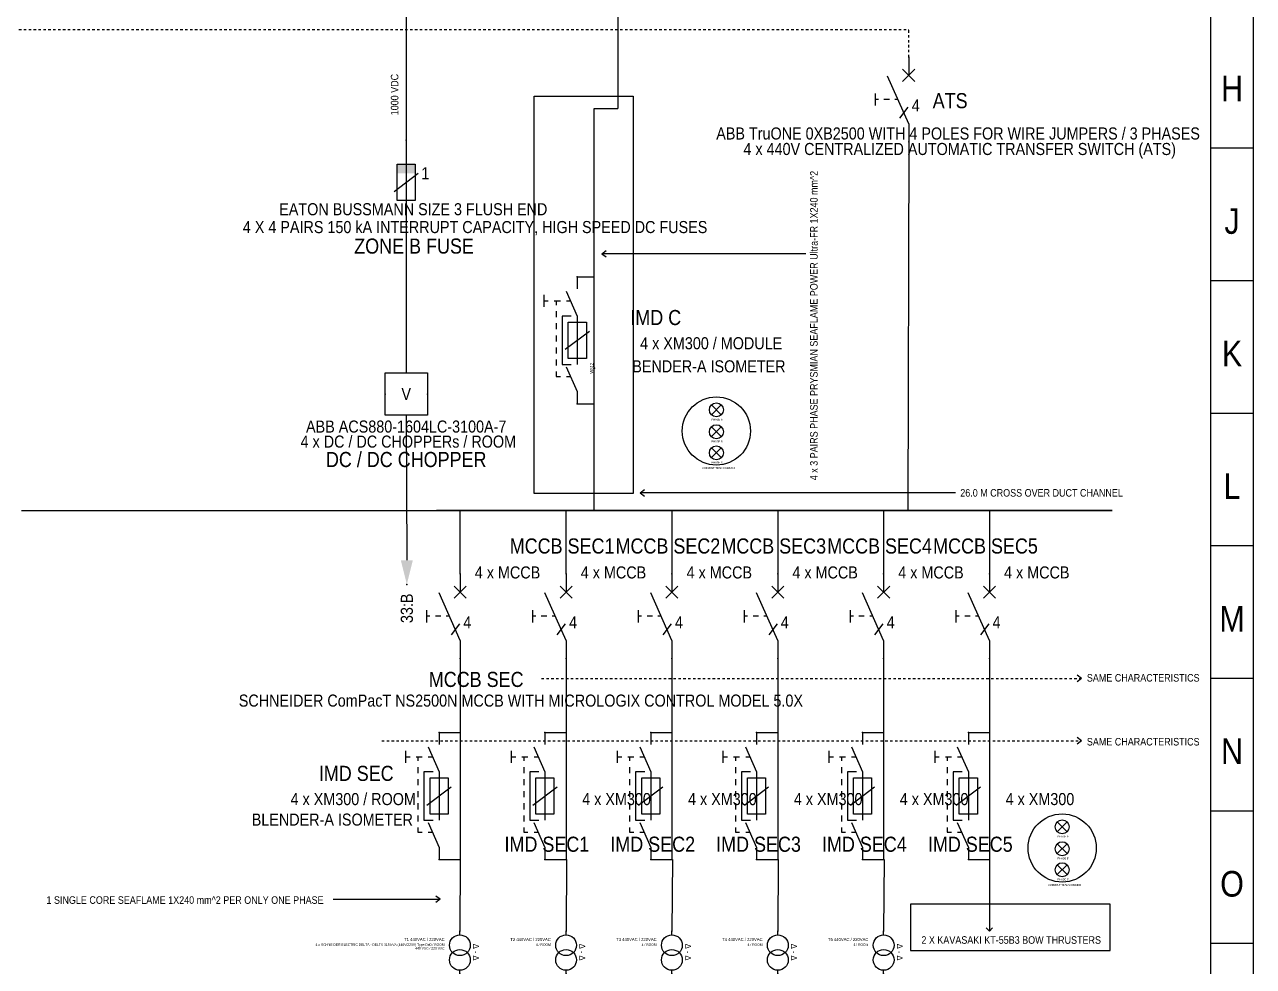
# Model space of a CAD drawing. Header units: millimetres. Extents: x -283 to 2642, y -168 to 1897.
# Drawn here: x 1637 to 2642, y 286 to 1057 of the extents above; entities that cross this region are included whole.
import ezdxf
from ezdxf.enums import TextEntityAlignment as Align

# ---------------------------------------------------------------- set-up
doc = ezdxf.new("R2010")
doc.units = ezdxf.units.MM
doc.linetypes.add('DASHED', pattern=[4, 2, -2])
doc.layers.add('SLEHTI1', color=7, linetype='Continuous')
doc.styles.add('ELECTRICAL_GENERAL', font='arial.ttf', dxfattribs={"width": 0.85})
doc.styles.add('ELECTRICAL_ID', font='arial.ttf', dxfattribs={"width": 0.85})
doc.styles.add('ELECTRICAL_INTDEF1', font='segoesc.ttf', dxfattribs={"width": 0.85})
doc.styles.add('ELECTRICAL_LABEL', font='arial.ttf', dxfattribs={"width": 0.85})
doc.styles.add('ELECTRICAL_PROMPT', font='arial.ttf', dxfattribs={"width": 0.85})

# ---------------------------------------------------------------- blocks, each defined once
blk = doc.blocks.new('SPOH3V')
at = {"color": 2, "linetype": 'Continuous', "lineweight": -3}
blk.add_line((418, 2), (418, 297), dxfattribs=at)
at = {"color": 1, "linetype": 'Continuous', "lineweight": -3}
blk.add_line((413, 292), (413, 23), dxfattribs=at)
at = {"color": 7, "linetype": 'Continuous', "lineweight": -3}
for p, q in [((418, 162.5), (413, 162.5)), ((418, 147), (413, 147)), ((418, 131.5), (413, 131.5)), ((418, 116), (413, 116)), ((418, 100.5), (413, 100.5)), ((418, 85), (413, 85)), ((418, 69.5), (413, 69.5))]:
    blk.add_line(p, q, dxfattribs=at)
at = {"color": 7, "lineweight": -3, "style": 'ELECTRICAL_PROMPT', "width": 0.85}
for s, p in [('H', (415.5, 168)), ('J', (415.5, 152.5)), ('K', (415.5, 137)), ('L', (415.5, 121.5)), ('M', (415.5, 106)), ('N', (415.5, 90.5)), ('O', (415.5, 75))]:
    blk.add_text(s, height=3, dxfattribs=at).set_placement(p, align=Align.CENTER)
at = {"color": 11, "lineweight": -3, "style": 'ELECTRICAL_LABEL', "width": 0.85, "flags": 8}
blk.add_attdef('E_DRW_PRINTDATE', text='', height=1.5, rotation=90, dxfattribs=at).set_placement((1.6, 296.5), align=Align.RIGHT)
at = {"color": 7, "lineweight": -3, "style": 'ELECTRICAL_LABEL', "width": 0.85, "flags": 8}
for tag, p in [('E_DRW_REVD', (7, 247)), ('E_DRW_REVE', (14, 247)), ('E_DRW_REVF', (21, 247)), ('E_DRW_REVA', (7, 30)), ('E_DRW_REVB', (14, 30)), ('E_DRW_REVC', (21, 30))]:
    blk.add_attdef(tag, p, '', height=2, rotation=90, dxfattribs=at)
at = {"color": 11, "lineweight": -3, "style": 'ELECTRICAL_LABEL', "width": 0.85, "flags": 8}
blk.add_attdef('E_DRW_FILENAME', (1.6, 2.5), '', height=1.5, rotation=90, dxfattribs=at)
at = {"color": 7, "lineweight": -3, "width": 0.85}
for tag, p, style, flags in [('E_DRW_PLANNER', (295.54, 17), 'ELECTRICAL_LABEL', 8), ('E_DRW_DATE', (305, 17), 'ELECTRICAL_LABEL', 8), ('E_DRW_DRAWER', (295.54, 10), 'ELECTRICAL_LABEL', 8), ('E_DRW_SHEETS', (331, 10), 'ELECTRICAL_LABEL', 8), ('E_DRW_CHECKER', (295.54, 3), 'ELECTRICAL_LABEL', 8), ('$SCVIRTATIE$', (0, 0), 'ELECTRICAL_GENERAL', 9)]:
    blk.add_attdef(tag, p, '', height=2, dxfattribs=dict(at, style=style, flags=flags))
at = {"color": 1, "lineweight": -3, "style": 'ELECTRICAL_LABEL', "width": 0.85, "flags": 8}
for tag, p, height in [('E_DRW_OBJECTID', (323, 17), 2.5), ('E_DRW_ELPOSID', (356, 17), 2.5), ('E_DRW_JOBNUMBER', (388, 17), 2.5), ('E_DRW_NAME1', (206.5, 15), 3.5), ('E_DRW_NAME2', (206.5, 10), 3.5), ('E_DRW_NUMBER', (359, 5), 5), ('E_DRW_NAME3', (206.5, 5), 3.5)]:
    blk.add_attdef(tag, p, '', height=height, dxfattribs=at)
at = {"color": 7, "lineweight": -3, "style": 'ELECTRICAL_LABEL', "width": 0.85, "flags": 8}
blk.add_attdef('E_DRW_SHEET', text='', height=2, dxfattribs=at).set_placement((327, 10), align=Align.RIGHT)
at = {"color": 1, "lineweight": -3, "style": 'ELECTRICAL_LABEL', "width": 0.85, "flags": 8}
blk.add_attdef('E_DRW_GROUP', text='', height=5, dxfattribs=at).set_placement((354, 5), align=Align.RIGHT)
blk = doc.blocks.new('SVAIHT1A')
at = {"color": 1, "linetype": 'Continuous', "lineweight": -3}
blk.add_point((0, 0), dxfattribs=at)
at = {"color": 1, "lineweight": -3}
blk.add_solid([(0, 0), (0.99, 4), (-0.99, 4)], dxfattribs=at)
at = {"color": 7, "lineweight": -3, "style": 'ELECTRICAL_GENERAL', "width": 0.85, "flags": 8}
blk.add_attdef('E_SYMBTXT1', text='', height=2, rotation=90, dxfattribs=at).set_placement((2, 0), align=Align.TOP_LEFT)
at = {"color": 1, "lineweight": -3, "style": 'ELECTRICAL_INTDEF1', "flags": 8}
blk.add_attdef('E_DELETED', (0, 0), '', height=2.5, dxfattribs=at)
at = {"color": 7, "lineweight": -3, "style": 'ELECTRICAL_GENERAL', "width": 0.85, "flags": 1}
blk.add_attdef('E_THISREF', text='', height=1.5, dxfattribs=at).set_placement((0, -1.5), align=Align.CENTER)
at = {"color": 7, "lineweight": -3, "style": 'ELECTRICAL_GENERAL', "width": 0.85}
blk.add_attdef('E_CONNREF', text='', height=2, rotation=90, dxfattribs=at).set_placement((0, -1.5), align=Align.MIDDLE_RIGHT)
blk = doc.blocks.new('IECSLD_0102')
at = {"color": 0, "linetype": 'Continuous', "lineweight": -3}
for p, q in [((0, -3), (0, 0)), ((0, -35), (0, -32))]:
    blk.add_line(p, q, dxfattribs=at)
for centre in [(0, -11.5), (0, -23.5)]:
    blk.add_circle(centre, 8.5, dxfattribs=at)
for p in [(0, 0), (0, -35)]:
    blk.add_point(p, dxfattribs=at)
at = {"color": 7, "lineweight": -3, "width": 0.85, "flags": 8}
for tag, height, style, p in [('E_OBJECTID', 2.5, 'ELECTRICAL_ID', (-12.5, -1)), ('E_ELPOSID', 2.5, 'ELECTRICAL_ID', (-12.5, -4.5)), ('E_ELEC1', 2, 'ELECTRICAL_GENERAL', (-12.5, -12)), ('E_ELEC2', 2, 'ELECTRICAL_GENERAL', (-12.5, -15))]:
    blk.add_attdef(tag, text='', height=height, dxfattribs=dict(at, style=style)).set_placement(p, align=Align.RIGHT)
at = {"color": 7, "lineweight": -3, "style": 'ELECTRICAL_ID', "width": 0.85}
blk.add_attdef('E_ID', text='', height=2.5, dxfattribs=at).set_placement((-12.5, -8), align=Align.RIGHT)
blk = doc.blocks.new('KAAPELIN1')
at = {"color": 7, "linetype": 'ByBlock', "lineweight": -3}
blk.add_point((0, 0), dxfattribs=at)
at = {"color": 7, "lineweight": -3, "width": 0.85}
for tag, height, style, p in [('E_ID', 2.5, 'ELECTRICAL_ID', (0, 1)), ('E_TYPE', 2, 'ELECTRICAL_GENERAL', (0, -3))]:
    blk.add_attdef(tag, text='', height=height, dxfattribs=dict(at, style=style)).set_placement(p, align=Align.CENTER)
at = {"color": 7, "lineweight": -3, "style": 'ELECTRICAL_GENERAL', "width": 0.85}
for tag, flags, p in [('E_FROM_LOCATION', 1, (0, -6)), ('E_TO_LOCATION', 1, (0, -12)), ('E_FROM_ID', 1, (0, -9)), ('E_REMARKS', 1, (0, -21)), ('E_LENGTH', 1, (0, -18)), ('E_TO_ID', 1, (0, -15)), ('E_SUPPLIER', 9, (0, -30)), ('E_CLASS', 1, (0, -27)), ('E_ITEM', 1, (0, -24)), ('E_INSTALLER', 9, (0, -33)), ('E_VOLTAGE', 9, (0, -36))]:
    blk.add_attdef(tag, text='', height=2, dxfattribs=dict(at, flags=flags)).set_placement(p, align=Align.CENTER)
blk = doc.blocks.new('IECSLD_1111')
at = {"color": 0, "linetype": 'Continuous', "lineweight": -3}
blk.add_lwpolyline([(-3.5, 3.5), (3.5, 3.5), (3.5, -3.5), (-3.5, -3.5)], close=True, dxfattribs=at)
for p in [(0, 3.5), (-3.5, 0), (3.5, 0), (0, -3.5)]:
    blk.add_point(p, dxfattribs=at)
at = {"color": 7, "lineweight": -3, "style": 'ELECTRICAL_GENERAL', "width": 0.85}
blk.add_text('V', height=2, dxfattribs=at).set_placement((0, -1), align=Align.CENTER)
at = {"color": 7, "lineweight": -3, "width": 0.85, "flags": 8}
for tag, height, style, p in [('E_OBJECTID', 2.5, 'ELECTRICAL_ID', (0, 12.5)), ('E_ELPOSID', 2.5, 'ELECTRICAL_ID', (0, 9)), ('E_ELEC1', 2, 'ELECTRICAL_GENERAL', (0, -7.5)), ('E_ELEC2', 2, 'ELECTRICAL_GENERAL', (0, -10.5))]:
    blk.add_attdef(tag, text='', height=height, dxfattribs=dict(at, style=style)).set_placement(p, align=Align.CENTER)
at = {"color": 7, "lineweight": -3, "style": 'ELECTRICAL_ID', "width": 0.85}
blk.add_attdef('E_ID', text='', height=2.5, dxfattribs=at).set_placement((0, 5.5), align=Align.CENTER)
blk = doc.blocks.new('IECSLD_0201')
at = {"color": 0, "linetype": 'Continuous', "lineweight": -3}
for p, q in [((0, 0), (0, -14)), ((-1.5, -10), (-1.5, -4)), ((-1.5, -4), (1.5, -4)), ((1.5, -4), (1.5, -10)), ((1.5, -10), (-1.5, -10))]:
    blk.add_line(p, q, dxfattribs=at)
at = {"color": 7, "linetype": 'Continuous', "lineweight": -3}
blk.add_line((-2, -8.5), (2, -5.5), dxfattribs=at)
at = {"color": 0, "linetype": 'Continuous', "lineweight": -3}
for p in [(0, 0), (0, -14)]:
    blk.add_point(p, dxfattribs=at)
at = {"color": 0, "lineweight": -3}
blk.add_solid([(-1.5, -5.5), (1.5, -5.5), (-1.5, -4), (1.5, -4)], dxfattribs=at)
at = {"color": 7, "lineweight": -3, "width": 0.85}
for tag, height, style, flags, p in [('E_OBJECTID', 2.5, 'ELECTRICAL_ID', 8, (-4, -1)), ('E_ELPOSID', 2.5, 'ELECTRICAL_ID', 8, (-4, -4.5)), ('E_AA', 2, 'ELECTRICAL_GENERAL', 8, (-4, -12)), ('E_OVERCURRENTPROTECTIONTYPE', 2, 'ELECTRICAL_GENERAL', 9, (-4, -15)), ('E_OVERCURRENTPROTECTION', 2, 'ELECTRICAL_GENERAL', 9, (-4, -18)), ('E_FRAMESIZE', 2, 'ELECTRICAL_GENERAL', 9, (-4, -21)), ('E_ELEC1', 2, 'ELECTRICAL_GENERAL', 8, (-4, -24)), ('E_ELEC2', 2, 'ELECTRICAL_GENERAL', 8, (-4, -27))]:
    blk.add_attdef(tag, text='', height=height, dxfattribs=dict(at, style=style, flags=flags)).set_placement(p, align=Align.RIGHT)
at = {"color": 7, "lineweight": -3, "style": 'ELECTRICAL_GENERAL', "width": 0.85, "flags": 8}
blk.add_attdef('E_PHASE', (2, -1), '', height=1.5, dxfattribs=at)
at = {"color": 7, "lineweight": -3, "style": 'ELECTRICAL_ID', "width": 0.85, "flags": 9}
blk.add_attdef('E_GROUPNUMBER', text='', height=1.5, dxfattribs=at).set_placement((-2, -1), align=Align.TOP_RIGHT)
at = {"color": 7, "lineweight": -3, "style": 'ELECTRICAL_ID', "width": 0.85}
blk.add_attdef('E_ID', text='', height=2.5, dxfattribs=at).set_placement((-4, -8), align=Align.RIGHT)
at = {"color": 7, "lineweight": -3, "style": 'ELECTRICAL_GENERAL', "width": 0.85, "flags": 8}
blk.add_attdef('E_POLES', text='', height=2, dxfattribs=at).set_placement((2.5, -5.5), align=Align.MIDDLE_LEFT)
blk = doc.blocks.new('IECSLD_0402')
at = {"color": 0, "linetype": 'Continuous', "lineweight": -3}
for p, q in [((0, 0), (0, -3)), ((0, -11), (-3.5, -3.12)), ((-5.5, -8), (-5.5, -6)), ((0, -11), (0, -14))]:
    blk.add_line(p, q, dxfattribs=at)
at = {"color": 7, "linetype": 'Continuous', "lineweight": -3}
for p, q in [((-1, -4), (1, -2)), ((-1, -2), (1, -4)), ((-5, -7), (-5.5, -7)), ((-3.2, -7), (-4.1, -7)), ((-1.78, -7), (-2.3, -7)), ((-0.13, -8.25), (-1.5, -10.09))]:
    blk.add_line(p, q, dxfattribs=at)
at = {"color": 0, "linetype": 'Continuous', "lineweight": -3}
for p in [(0, 0), (0, -14)]:
    blk.add_point(p, dxfattribs=at)
at = {"color": 7, "lineweight": -3, "width": 0.85}
for tag, height, style, flags, p in [('E_OBJECTID', 2.5, 'ELECTRICAL_ID', 8, (-7.5, -1)), ('E_ELPOSID', 2.5, 'ELECTRICAL_ID', 8, (-7.5, -4.5)), ('E_AA', 2, 'ELECTRICAL_GENERAL', 8, (-7.5, -12)), ('E_OVERCURRENTPROTECTIONTYPE', 2, 'ELECTRICAL_GENERAL', 9, (-7.5, -15)), ('E_OVERCURRENTPROTECTION', 2, 'ELECTRICAL_GENERAL', 9, (-7.5, -18)), ('E_FRAMESIZE', 2, 'ELECTRICAL_GENERAL', 9, (-7.5, -21)), ('E_ELEC1', 2, 'ELECTRICAL_GENERAL', 8, (-7.5, -24)), ('E_ELEC2', 2, 'ELECTRICAL_GENERAL', 8, (-7.5, -27))]:
    blk.add_attdef(tag, text='', height=height, dxfattribs=dict(at, style=style, flags=flags)).set_placement(p, align=Align.RIGHT)
at = {"color": 7, "lineweight": -3, "style": 'ELECTRICAL_GENERAL', "width": 0.85, "flags": 8}
blk.add_attdef('E_PHASE', (2, -1), '', height=1.5, dxfattribs=at)
at = {"color": 7, "lineweight": -3, "style": 'ELECTRICAL_ID', "width": 0.85, "flags": 9}
blk.add_attdef('E_GROUPNUMBER', text='', height=1.5, dxfattribs=at).set_placement((-2, -1), align=Align.TOP_RIGHT)
at = {"color": 7, "lineweight": -3, "style": 'ELECTRICAL_ID', "width": 0.85}
blk.add_attdef('E_ID', text='', height=2.5, dxfattribs=at).set_placement((-7.5, -8), align=Align.RIGHT)
at = {"color": 7, "lineweight": -3, "style": 'ELECTRICAL_GENERAL', "width": 0.85, "flags": 8}
blk.add_attdef('E_POLES', text='', height=2, dxfattribs=at).set_placement((0.5, -8), align=Align.MIDDLE_LEFT)
blk = doc.blocks.new('IECSLD_0204')
at = {"color": 0, "linetype": 'Continuous', "lineweight": -3}
for p, q in [((0, 0), (0, -2)), ((-5.5, -5), (-5.5, -3)), ((-1.83, -2.39), (0, -6.5)), ((-1.5, -13.5), (-1.5, -7.5)), ((-1.5, -7.5), (1.5, -7.5)), ((0, -6.5), (0, -14.5)), ((1.5, -7.5), (1.5, -13.5)), ((1.5, -13.5), (-1.5, -13.5)), ((-1.83, -14.89), (0, -19)), ((0, -19), (0, -21))]:
    blk.add_line(p, q, dxfattribs=at)
at = {"color": 7, "linetype": 'Continuous', "lineweight": -3}
for p, q in [((-5.5, -4), (-4.8, -4)), ((-3.8, -4), (-2.8, -4)), ((-3.5, -4), (-3.5, -4.7)), ((-1.8, -4), (-1.11, -4)), ((-3.5, -5.7), (-3.5, -6.7)), ((-3.5, -7.7), (-3.5, -8.7)), ((-1, -6.5), (-2.5, -6.5)), ((-2.5, -6.5), (-2.5, -14.5)), ((-3.5, -9.7), (-3.5, -10.7)), ((-2, -12), (2, -9)), ((-3.5, -11.7), (-3.5, -12.7)), ((-3.5, -13.7), (-3.5, -14.7)), ((-3.5, -15.7), (-3.5, -16.5)), ((-2.5, -14.5), (-1, -14.5)), ((-3.5, -16.5), (-2.8, -16.5)), ((-1.8, -16.5), (-1.11, -16.5))]:
    blk.add_line(p, q, dxfattribs=at)
at = {"color": 0, "linetype": 'Continuous', "lineweight": -3}
for p in [(0, 0), (0, -21)]:
    blk.add_point(p, dxfattribs=at)
at = {"color": 7, "lineweight": -3, "width": 0.85}
for tag, height, style, flags, p in [('E_OBJECTID', 2.5, 'ELECTRICAL_ID', 8, (-7.5, -1)), ('E_ELPOSID', 2.5, 'ELECTRICAL_ID', 8, (-7.5, -4.5)), ('E_AA', 2, 'ELECTRICAL_GENERAL', 8, (-7.5, -12)), ('E_OVERCURRENTPROTECTIONTYPE', 2, 'ELECTRICAL_GENERAL', 9, (-7.5, -15)), ('E_OVERCURRENTPROTECTION', 2, 'ELECTRICAL_GENERAL', 9, (-7.5, -18)), ('E_FRAMESIZE', 2, 'ELECTRICAL_GENERAL', 9, (-7.5, -21)), ('E_ELEC1', 2, 'ELECTRICAL_GENERAL', 8, (-7.5, -24)), ('E_ELEC2', 2, 'ELECTRICAL_GENERAL', 8, (-7.5, -27))]:
    blk.add_attdef(tag, text='', height=height, dxfattribs=dict(at, style=style, flags=flags)).set_placement(p, align=Align.RIGHT)
at = {"color": 7, "lineweight": -3, "style": 'ELECTRICAL_GENERAL', "width": 0.85, "flags": 8}
blk.add_attdef('E_PHASE', (2, -1), '', height=1.5, dxfattribs=at)
at = {"color": 7, "lineweight": -3, "style": 'ELECTRICAL_ID', "width": 0.85, "flags": 9}
blk.add_attdef('E_GROUPNUMBER', text='', height=1.5, dxfattribs=at).set_placement((-2, -1), align=Align.TOP_RIGHT)
at = {"color": 7, "lineweight": -3, "style": 'ELECTRICAL_ID', "width": 0.85}
blk.add_attdef('E_ID', text='', height=2.5, dxfattribs=at).set_placement((-7.5, -8), align=Align.RIGHT)
at = {"color": 7, "lineweight": -3, "style": 'ELECTRICAL_GENERAL', "width": 0.85, "flags": 8}
blk.add_attdef('E_POLES', text='', height=2, dxfattribs=at).set_placement((2.5, -9), align=Align.MIDDLE_LEFT)

msp = doc.modelspace()

# ---------------------------------------------------------------- linework, layer by layer
at = {"layer": 'SLEHTI1', "color": 52, "linetype": 'DASHED', "lineweight": -3}
for p in [(460.3, 1052.7), (2360.4, 1030.1)]:
    msp.add_line(p, (2360.4, 1052.7), dxfattribs=at)
at = {"layer": 'SLEHTI1', "color": 52, "linetype": 'Continuous', "lineweight": -3}
for p, q in [((2103, 988), (2122.4, 988)), ((2360.4, 960.9), (2359.7, 659)), ((2109.3, 869.2), (2112.8, 871.8)), ((2109.3, 869.2), (2112.8, 866.6)), ((2276.2, 869.2), (2109.3, 869.2)), ((2426.5, 314.6), (2423.9, 317.4)), ((2426.5, 314.6), (2429.1, 317.4))]:
    msp.add_line(p, q, dxfattribs=at)
at = {"layer": 'SLEHTI1', "color": 5, "linetype": 'Continuous', "lineweight": -3}
for p, q in [((2198.9, 737.3), (2207, 745.4)), ((2198.9, 745.4), (2207, 737.3)), ((2198.9, 727.5), (2207, 719.5)), ((2198.9, 719.5), (2207, 727.5)), ((2198.9, 710.3), (2207, 702.3)), ((2198.9, 702.3), (2207, 710.3)), ((2482, 396.1), (2490.1, 404.1)), ((2482, 404.1), (2490.1, 396.1)), ((2482, 386.2), (2490.1, 378.2)), ((2482, 378.2), (2490.1, 386.2)), ((2482, 369.1), (2490.1, 361)), ((2482, 361), (2490.1, 369.1))]:
    msp.add_line(p, q, dxfattribs=at)
at = {"layer": 'SLEHTI1', "color": 4, "linetype": 'Continuous', "lineweight": -3}
for p, q in [((2140.7, 673.4), (2144.2, 676.1)), ((2140.7, 673.4), (2144.2, 670.8)), ((2398.8, 673.4), (2140.7, 673.4)), ((2080.3, 373.4), (2080, 373.4)), ((2167, 373.4), (2166.6, 373.4)), ((2253.6, 373.4), (2253.3, 373.4)), ((2340.2, 373.4), (2339.9, 373.4))]:
    msp.add_line(p, q, dxfattribs=at)
at = {"layer": 'SLEHTI1', "color": 7, "linetype": 'Continuous', "lineweight": -3}
for p, q in [((2501.7, 521.5), (2498.2, 524.2)), ((2501.7, 521.5), (2498.2, 518.9)), ((2501.7, 470.5), (2498.2, 473.2)), ((2501.7, 470.5), (2498.2, 467.9)), ((1993.4, 373.4), (1993.1, 314.7)), ((2080.3, 373.4), (2080, 314.7)), ((2167, 373.4), (2166.6, 314.7)), ((2253.6, 373.4), (2253.3, 314.7)), ((2340.2, 373.4), (2339.9, 314.7)), ((1977, 340.8), (1973.5, 343.5)), ((1889.4, 340.8), (1977, 340.8)), ((1977, 340.8), (1973.5, 338.2))]:
    msp.add_line(p, q, dxfattribs=at)
at = {"layer": 'SLEHTI1', "color": 7, "linetype": 'DASHED', "lineweight": -3}
for p, q in [((2059.9, 521.5), (2501.7, 521.5)), ((1929.2, 470.5), (2501.7, 470.5))]:
    msp.add_line(p, q, dxfattribs=at)
at = {"layer": 'SLEHTI1', "color": 52, "linetype": 'Continuous', "lineweight": -3}
for points in [[(2122.5, 1135.5), (2122.5, 997)], [(2122.5, 997), (2122.4, 988), (2122.4, 988)], [(2103.1, 659), (2103, 988), (2103, 988)], [(1634.5, 659), (1638, 659), (1638.8, 659), (1641.5, 659), (1645, 659), (1648.5, 659), (1652, 659), (1655.5, 659), (1656.1, 659), (1659, 659), (1662.5, 659), (1666, 659), (1669.5, 659), (1673, 659), (1673.4, 659), (1676.5, 659), (1680, 659), (1683.5, 659), (1687, 659), (1690.5, 659), (1690.8, 659), (1694, 659), (1697.5, 659), (1701, 659), (1704.5, 659), (1708, 659), (1708.1, 659), (1711.5, 659), (1715, 659), (1718.5, 659), (1722, 659), (1725.4, 659), (1725.5, 659), (1729, 659), (1732.5, 659), (1736, 659), (1739.5, 659), (1742.7, 659), (1743, 659), (1746.5, 659), (1750, 659), (1753.5, 659), (1757, 659), (1760.1, 659), (1760.5, 659), (1764, 659), (1767.5, 659), (1771, 659), (1774.5, 659), (1777.4, 659), (1778, 659), (1781.5, 659), (1785, 659), (1788.5, 659), (1792, 659), (1794.7, 659), (1795.5, 659), (1799, 659), (1802.5, 659), (1806, 659), (1809.5, 659), (1812, 659), (1813, 659), (1816.5, 659), (1820, 659), (1823.5, 659), (1827, 659), (1829.4, 659), (1830.5, 659), (1834, 659), (1837.5, 659), (1841, 659), (1844.5, 659), (1846.7, 659), (1848, 659), (1851.5, 659), (1855, 659), (1858.5, 659), (1862, 659), (1864, 659), (1865.5, 659), (1869, 659), (1872.5, 659), (1876, 659), (1879.5, 659), (1881.3, 659), (1883, 659), (1886.5, 659), (1890, 659), (1893.5, 659), (1897, 659), (1898.7, 659), (1900.5, 659), (1904, 659), (1907.5, 659), (1911, 659), (1914.5, 659), (1916, 659), (1918, 659), (1921.5, 659), (1925, 659), (1928.5, 659), (1932, 659), (1933.3, 659), (1935.5, 659), (1939, 659), (1942.5, 659), (1946, 659), (1949.5, 659), (1950.6, 659), (1953, 659), (1956.5, 659), (1960, 659), (1963.5, 659), (1967, 659), (1967.9, 659), (1970.5, 659), (2527, 659), (1974, 659), (1977.5, 659), (1981, 659), (1984.5, 659), (1988, 659), (1991.5, 659), (1995, 659), (1998.5, 659), (2002, 659), (2005.5, 659), (2009, 659), (2012.5, 659), (2016, 659), (2019.5, 659), (2023, 659), (2026.5, 659), (2030, 659), (2033.5, 659), (2037, 659), (2040.5, 659), (2044, 659), (2047.5, 659), (2051, 659), (2054.5, 659), (2058, 659), (2061.5, 659), (2065, 659), (2068.5, 659), (2072, 659), (2075.5, 659), (2079, 659), (2082.5, 659), (2086, 659), (2089.5, 659), (2093, 659), (2096.5, 659), (2100, 659), (2103.5, 659), (2107, 659), (2110.5, 659), (2114, 659), (2117.5, 659), (2121, 659), (2124.5, 659), (2128, 659), (2131.5, 659), (2135, 659), (2138.5, 659), (2142, 659), (2145.5, 659), (2149, 659), (2152.5, 659), (2156, 659), (2159.5, 659), (2163, 659), (2166.5, 659), (2170, 659), (2173.5, 659), (2177, 659), (2180.5, 659), (2184, 659), (2187.5, 659), (2191, 659), (2194.5, 659), (2198, 659), (2201.5, 659), (2205, 659), (2208.5, 659), (2212, 659), (2215.5, 659), (2219, 659), (2222.5, 659), (2226, 659), (2229.5, 659), (2233, 659), (2236.5, 659), (2240, 659), (2243.5, 659), (2247, 659), (2250.5, 659), (2254, 659), (2257.5, 659), (2261, 659), (2264.5, 659), (2268, 659), (2271.5, 659), (2275, 659), (2278.5, 659), (2282, 659), (2285.5, 659), (2289, 659), (2292.5, 659), (2296, 659), (2299.5, 659), (2303, 659), (2306.5, 659), (2310, 659), (2313.5, 659), (2317, 659), (2320.5, 659), (2324, 659), (2327.5, 659), (2331, 659), (2334.5, 659), (2338, 659), (2341.5, 659), (2345, 659), (2348.5, 659), (2352, 659), (2355.5, 659), (2359, 659), (2362.5, 659), (2366, 659), (2369.5, 659), (2373, 659), (2376.5, 659), (2380, 659), (2383.5, 659), (2387, 659), (2390.5, 659), (2394, 659), (2397.5, 659), (2401, 659), (2404.5, 659), (2408, 659), (2411.5, 659), (2415, 659), (2418.5, 659), (2422, 659), (2425.5, 659), (2429, 659), (2432.5, 659), (2436, 659), (2439.5, 659), (2443, 659), (2446.5, 659), (2450, 659), (2453.5, 659), (2457, 659), (2460.5, 659), (2464, 659), (2467.5, 659), (2471, 659), (2474.5, 659), (2478, 659), (2481.5, 659), (2485, 659), (2488.5, 659), (2492, 659), (2495.5, 659), (2499, 659), (2502.5, 659), (2506, 659), (2509.5, 659), (2513, 659), (2516.5, 659), (2520, 659), (2523.5, 659), (1985.3, 659)], [(1993.4, 607.1), (1993.4, 659)], [(2080, 607.1), (2080, 659)], [(2166.6, 659), (2166.6, 607.1)], [(2253.3, 659), (2253.3, 607.1)], [(2339.9, 659), (2339.9, 607.1)], [(2426.5, 659), (2426.5, 607.1)], [(1993.4, 537.8), (1993.4, 373.4)], [(2080, 537.8), (2080, 373.4)], [(2166.6, 537.8), (2166.6, 373.4)], [(2253.3, 537.8), (2253.3, 373.4)], [(2339.9, 537.8), (2339.9, 373.4)], [(2426.5, 537.8), (2426.5, 314.6)]]:
    msp.add_lwpolyline(points, dxfattribs=at)
at = {"layer": 'SLEHTI1', "color": 1, "linetype": 'Continuous', "lineweight": -3}
for points in [[(1949.2, 1083.6), (1949.2, 962.3)], [(1949.2, 893), (1949.2, 771.7)], [(2089.2, 850.4), (2089.2, 850.4), (2103.1, 850.4)], [(2089.2, 746.4), (2089.2, 746.4), (2102.7, 746.4)], [(1949.2, 737.1), (1949.7, 618.3)], [(1976.1, 477.3), (1993.4, 477.3)], [(2062.7, 477.3), (2080, 477.3)], [(2149.3, 477.3), (2166.6, 477.3)], [(2235.9, 477.3), (2253.3, 477.3)], [(2322.6, 477.3), (2339.9, 477.3)], [(2409.2, 477.3), (2426.5, 477.3)], [(1976.1, 373.4), (1993.4, 373.4)], [(2062.7, 373.4), (2080, 373.4)], [(2149.3, 373.4), (2166.6, 373.4)], [(2235.9, 373.4), (2253.3, 373.4)], [(2322.6, 373.4), (2339.9, 373.4)], [(2409.2, 373.4), (2426.5, 373.4)]]:
    msp.add_lwpolyline(points, dxfattribs=at)
at = {"layer": 'SLEHTI1', "color": 4, "linetype": 'Continuous', "lineweight": -3}
for points in [[(2053.8, 998.2), (2135, 998.2), (2135, 673), (2053.8, 673)], [(2361.9, 336.7), (2361.9, 298.8), (2525.3, 298.8), (2525.3, 336.7)]]:
    msp.add_lwpolyline(points, close=True, dxfattribs=at)
for centre in [(2203, 724.1), (2486, 382.8)]:
    msp.add_circle(centre, 27.9, dxfattribs=at)
at = {"layer": 'SLEHTI1', "color": 5, "linetype": 'Continuous', "lineweight": -3}
for centre in [(2203, 741.4), (2203, 723.5), (2203, 706.3), (2486, 400.1), (2486, 382.2), (2486, 365)]:
    msp.add_circle(centre, 5.71, dxfattribs=at)

# ---------------------------------------------------------------- block references
at = {"layer": 'SLEHTI1', "color": 1, "linetype": 'Continuous', "lineweight": -3, "xscale": 7, "yscale": 7, "zscale": 7}
msp.add_blockref('SPOH3V', (-283.5, -182), dxfattribs=at)
at = {"layer": 'SLEHTI1', "color": 1, "linetype": 'Continuous', "lineweight": -3}
ref = msp.add_blockref('IECSLD_0402', (2360.4, 1030.1), dxfattribs=dict(at, xscale=4.949747468305833, yscale=4.949747468305833, zscale=4.949747468305833))
ref.add_attrib('E_ID', 'ATS', dxfattribs={"layer": '0', "color": 7, "lineweight": -3, "height": 12.37, "style": 'ELECTRICAL_ID', "width": 0.85}).set_placement((2408.6, 988.3), align=Align.RIGHT)
ref.add_attrib('E_ELEC1', 'ABB TruONE 0XB2500 WITH 4 POLES FOR WIRE JUMPERS / 3 PHASES', dxfattribs={"layer": '0', "color": 7, "lineweight": -3, "height": 9.899, "style": 'ELECTRICAL_GENERAL', "width": 0.85}).set_placement((2598.7, 962.7), align=Align.RIGHT)
ref.add_attrib('E_ELEC2', '4 x 440V CENTRALIZED AUTOMATIC TRANSFER SWITCH (ATS)', dxfattribs={"layer": '0', "color": 7, "lineweight": -3, "height": 9.899, "style": 'ELECTRICAL_GENERAL', "width": 0.85}).set_placement((2579.1, 950), align=Align.RIGHT)
ref.add_attrib('E_POLES', '4', dxfattribs={"layer": '0', "color": 7, "lineweight": -3, "height": 9.9, "style": 'ELECTRICAL_GENERAL', "width": 0.85}).set_placement((2362.9, 990.6), align=Align.MIDDLE_LEFT)
ref = msp.add_blockref('IECSLD_0201', (1949.2, 962.3), dxfattribs=dict(at, xscale=4.949747468305833, yscale=4.949747468305833, zscale=4.949747468305833))
ref.add_attrib('E_ID', 'ZONE B FUSE', dxfattribs={"layer": '0', "color": 7, "lineweight": -3, "height": 12.374, "style": 'ELECTRICAL_ID', "width": 0.85}).set_placement((2004.6, 869.3), align=Align.RIGHT)
ref.add_attrib('E_ELEC1', 'EATON BUSSMANN SIZE 3 FLUSH END', dxfattribs={"layer": '0', "color": 7, "lineweight": -3, "height": 9.899, "style": 'ELECTRICAL_GENERAL', "width": 0.85}).set_placement((2064.7, 900.7), align=Align.RIGHT)
ref.add_attrib('E_ELEC2', '4 X 4 PAIRS 150 kA INTERRUPT CAPACITY, HIGH SPEED DC FUSES', dxfattribs={"layer": '0', "color": 7, "lineweight": -3, "height": 9.899, "style": 'ELECTRICAL_GENERAL', "width": 0.85}).set_placement((2195.6, 886.1), align=Align.RIGHT)
ref.add_attrib('E_POLES', '1', dxfattribs={"layer": '0', "color": 7, "lineweight": -3, "height": 9.9, "style": 'ELECTRICAL_GENERAL', "width": 0.85}).set_placement((1961.6, 935.1), align=Align.MIDDLE_LEFT)
ref = msp.add_blockref('IECSLD_0204', (2089.2, 850.4), dxfattribs=dict(at, xscale=4.949747468305833, yscale=4.949747468305833, zscale=4.949747468305833))
ref.add_attrib('E_ID', 'IMD C', dxfattribs={"layer": '0', "color": 7, "lineweight": -3, "height": 12.37, "style": 'ELECTRICAL_ID', "width": 0.85}).set_placement((2174.2, 810.8), align=Align.RIGHT)
ref.add_attrib('E_ELEC1', '4 x XM300 / MODULE', dxfattribs={"layer": '0', "color": 7, "lineweight": -3, "height": 9.899, "style": 'ELECTRICAL_GENERAL', "width": 0.85}).set_placement((2256.9, 791), align=Align.RIGHT)
ref.add_attrib('E_ELEC2', 'BENDER-A ISOMETER', dxfattribs={"layer": '0', "color": 7, "lineweight": -3, "height": 9.899, "style": 'ELECTRICAL_GENERAL', "width": 0.85}).set_placement((2259.6, 772.1), align=Align.RIGHT)
at = {"layer": 'SLEHTI1', "color": 1, "linetype": 'Continuous', "lineweight": -3, "rotation": 90}
msp.add_blockref('KAAPELIN1', (2103.2, 775.5), dxfattribs=at).add_auto_attribs({'E_ID': 'W512'})
at = {"layer": 'SLEHTI1', "color": 1, "linetype": 'Continuous', "lineweight": -3}
ref = msp.add_blockref('IECSLD_1111', (1949.2, 754.4), dxfattribs=dict(at, xscale=4.949747468305833, yscale=4.949747468305833, zscale=4.949747468305833))
ref.add_attrib('E_ID', 'DC / DC CHOPPER', dxfattribs={"layer": '0', "color": 7, "lineweight": -3, "height": 12.374, "style": 'ELECTRICAL_ID', "width": 0.85}).set_placement((1949.2, 694.6), align=Align.CENTER)
ref.add_attrib('E_ELEC1', 'ABB ACS880-1604LC-3100A-7', dxfattribs={"layer": '0', "color": 7, "lineweight": -3, "height": 9.899, "style": 'ELECTRICAL_GENERAL', "width": 0.85}).set_placement((1949.2, 722.8), align=Align.CENTER)
ref.add_attrib('E_ELEC2', '4 x DC / DC CHOPPERs / ROOM', dxfattribs={"layer": '0', "color": 7, "lineweight": -3, "height": 9.899, "style": 'ELECTRICAL_GENERAL', "width": 0.85}).set_placement((1950.9, 710.5), align=Align.CENTER)
ref = msp.add_blockref('IECSLD_0402', (2080, 607.1), dxfattribs=dict(at, xscale=4.949747468305833, yscale=4.949747468305833, zscale=4.949747468305833))
ref.add_attrib('E_ID', 'MCCB SEC1', dxfattribs={"layer": '0', "color": 7, "lineweight": -3, "height": 12.37, "style": 'ELECTRICAL_ID', "width": 0.85}).set_placement((2119.6, 623.8), align=Align.RIGHT)
ref.add_attrib('E_ELEC2', '4 x MCCB', dxfattribs={"layer": '0', "color": 7, "lineweight": -3, "height": 9.9, "style": 'ELECTRICAL_GENERAL', "width": 0.85}).set_placement((2145.6, 603.4), align=Align.RIGHT)
ref.add_attrib('E_POLES', '4', dxfattribs={"layer": '0', "color": 7, "lineweight": -3, "height": 9.9, "style": 'ELECTRICAL_GENERAL', "width": 0.85}).set_placement((2082.5, 567.5), align=Align.MIDDLE_LEFT)
ref = msp.add_blockref('IECSLD_0402', (2166.6, 607.1), dxfattribs=dict(at, xscale=4.949747468305833, yscale=4.949747468305833, zscale=4.949747468305833))
ref.add_attrib('E_ID', 'MCCB SEC2', dxfattribs={"layer": '0', "color": 7, "lineweight": -3, "height": 12.37, "style": 'ELECTRICAL_ID', "width": 0.85}).set_placement((2206.2, 623.8), align=Align.RIGHT)
ref.add_attrib('E_ELEC2', '4 x MCCB', dxfattribs={"layer": '0', "color": 7, "lineweight": -3, "height": 9.9, "style": 'ELECTRICAL_GENERAL', "width": 0.85}).set_placement((2232.2, 603.4), align=Align.RIGHT)
ref.add_attrib('E_POLES', '4', dxfattribs={"layer": '0', "color": 7, "lineweight": -3, "height": 9.9, "style": 'ELECTRICAL_GENERAL', "width": 0.85}).set_placement((2169.1, 567.5), align=Align.MIDDLE_LEFT)
ref = msp.add_blockref('IECSLD_0402', (2253.3, 607.1), dxfattribs=dict(at, xscale=4.949747468305833, yscale=4.949747468305833, zscale=4.949747468305833))
ref.add_attrib('E_ID', 'MCCB SEC3', dxfattribs={"layer": '0', "color": 7, "lineweight": -3, "height": 12.37, "style": 'ELECTRICAL_ID', "width": 0.85}).set_placement((2292.8, 623.8), align=Align.RIGHT)
ref.add_attrib('E_ELEC2', '4 x MCCB', dxfattribs={"layer": '0', "color": 7, "lineweight": -3, "height": 9.9, "style": 'ELECTRICAL_GENERAL', "width": 0.85}).set_placement((2318.8, 603.4), align=Align.RIGHT)
ref.add_attrib('E_POLES', '4', dxfattribs={"layer": '0', "color": 7, "lineweight": -3, "height": 9.9, "style": 'ELECTRICAL_GENERAL', "width": 0.85}).set_placement((2255.7, 567.5), align=Align.MIDDLE_LEFT)
ref = msp.add_blockref('IECSLD_0402', (2339.9, 607.1), dxfattribs=dict(at, xscale=4.949747468305833, yscale=4.949747468305833, zscale=4.949747468305833))
ref.add_attrib('E_ID', 'MCCB SEC4', dxfattribs={"layer": '0', "color": 7, "lineweight": -3, "height": 12.37, "style": 'ELECTRICAL_ID', "width": 0.85}).set_placement((2379.4, 623.8), align=Align.RIGHT)
ref.add_attrib('E_ELEC2', '4 x MCCB', dxfattribs={"layer": '0', "color": 7, "lineweight": -3, "height": 9.9, "style": 'ELECTRICAL_GENERAL', "width": 0.85}).set_placement((2405.4, 603.4), align=Align.RIGHT)
ref.add_attrib('E_POLES', '4', dxfattribs={"layer": '0', "color": 7, "lineweight": -3, "height": 9.9, "style": 'ELECTRICAL_GENERAL', "width": 0.85}).set_placement((2342.4, 567.5), align=Align.MIDDLE_LEFT)
ref = msp.add_blockref('IECSLD_0402', (2426.5, 607.1), dxfattribs=dict(at, xscale=4.949747468305833, yscale=4.949747468305833, zscale=4.949747468305833))
ref.add_attrib('E_ID', 'MCCB SEC5', dxfattribs={"layer": '0', "color": 7, "lineweight": -3, "height": 12.37, "style": 'ELECTRICAL_ID', "width": 0.85}).set_placement((2466.1, 623.8), align=Align.RIGHT)
ref.add_attrib('E_ELEC2', '4 x MCCB', dxfattribs={"layer": '0', "color": 7, "lineweight": -3, "height": 9.9, "style": 'ELECTRICAL_GENERAL', "width": 0.85}).set_placement((2492, 603.4), align=Align.RIGHT)
ref.add_attrib('E_POLES', '4', dxfattribs={"layer": '0', "color": 7, "lineweight": -3, "height": 9.9, "style": 'ELECTRICAL_GENERAL', "width": 0.85}).set_placement((2429, 567.5), align=Align.MIDDLE_LEFT)
ref = msp.add_blockref('IECSLD_0402', (1993.4, 607.1), dxfattribs=dict(at, xscale=4.949747468305833, yscale=4.949747468305833, zscale=4.949747468305833))
ref.add_attrib('E_ID', 'MCCB SEC', dxfattribs={"layer": '0', "color": 7, "lineweight": -3, "height": 12.37, "style": 'ELECTRICAL_ID', "width": 0.85}).set_placement((2045.2, 514.6), align=Align.RIGHT)
ref.add_attrib('E_ELEC1', 'SCHNEIDER ComPacT NS2500N MCCB WITH MICROLOGIX CONTROL MODEL 5.0X', dxfattribs={"layer": '0', "color": 7, "lineweight": -3, "height": 9.899, "style": 'ELECTRICAL_GENERAL', "width": 0.85}).set_placement((2273.9, 498.5), align=Align.RIGHT)
ref.add_attrib('E_ELEC2', '4 x MCCB', dxfattribs={"layer": '0', "color": 7, "lineweight": -3, "height": 9.9, "style": 'ELECTRICAL_GENERAL', "width": 0.85}).set_placement((2058.9, 603.4), align=Align.RIGHT)
ref.add_attrib('E_POLES', '4', dxfattribs={"layer": '0', "color": 7, "lineweight": -3, "height": 9.9, "style": 'ELECTRICAL_GENERAL', "width": 0.85}).set_placement((1995.9, 567.5), align=Align.MIDDLE_LEFT)
at = {"layer": 'SLEHTI1', "color": 1, "linetype": 'Continuous', "lineweight": -3, "xscale": 4.949747468305833, "yscale": 4.949747468305833, "zscale": 4.949747468305833}
msp.add_blockref('SVAIHT1A', (1949.7, 598.5), dxfattribs=at).add_auto_attribs({'E_CONNREF': '33:B'})
at = {"layer": 'SLEHTI1', "color": 1, "linetype": 'Continuous', "lineweight": -3}
ref = msp.add_blockref('IECSLD_0204', (1976.1, 477.3), dxfattribs=dict(at, xscale=4.949747468305833, yscale=4.949747468305833, zscale=4.949747468305833))
ref.add_attrib('E_ID', 'IMD SEC', dxfattribs={"layer": '0', "color": 7, "lineweight": -3, "height": 12.37, "style": 'ELECTRICAL_ID', "width": 0.85}).set_placement((1938.9, 437.7), align=Align.RIGHT)
ref.add_attrib('E_ELEC1', '4 x XM300 / ROOM', dxfattribs={"layer": '0', "color": 7, "lineweight": -3, "height": 9.899, "style": 'ELECTRICAL_GENERAL', "width": 0.85}).set_placement((1957.1, 417.9), align=Align.RIGHT)
ref.add_attrib('E_ELEC2', 'BLENDER-A ISOMETER', dxfattribs={"layer": '0', "color": 7, "lineweight": -3, "height": 9.899, "style": 'ELECTRICAL_GENERAL', "width": 0.85}).set_placement((1954.7, 401.1), align=Align.RIGHT)
ref = msp.add_blockref('IECSLD_0204', (2062.7, 477.3), dxfattribs=dict(at, xscale=4.949747468305833, yscale=4.949747468305833, zscale=4.949747468305833))
ref.add_attrib('E_ID', 'IMD SEC1', dxfattribs={"layer": '0', "color": 7, "lineweight": -3, "height": 12.37, "style": 'ELECTRICAL_ID', "width": 0.85}).set_placement((2099, 379.7), align=Align.RIGHT)
ref.add_attrib('E_ELEC1', '4 x XM300', dxfattribs={"layer": '0', "color": 7, "lineweight": -3, "height": 9.9, "style": 'ELECTRICAL_GENERAL', "width": 0.85}).set_placement((2149.4, 417.9), align=Align.RIGHT)
ref = msp.add_blockref('IECSLD_0204', (2149.3, 477.3), dxfattribs=dict(at, xscale=4.949747468305833, yscale=4.949747468305833, zscale=4.949747468305833))
ref.add_attrib('E_ID', 'IMD SEC2', dxfattribs={"layer": '0', "color": 7, "lineweight": -3, "height": 12.37, "style": 'ELECTRICAL_ID', "width": 0.85}).set_placement((2185.6, 379.7), align=Align.RIGHT)
ref.add_attrib('E_ELEC1', '4 x XM300', dxfattribs={"layer": '0', "color": 7, "lineweight": -3, "height": 9.9, "style": 'ELECTRICAL_GENERAL', "width": 0.85}).set_placement((2236, 417.9), align=Align.RIGHT)
ref = msp.add_blockref('IECSLD_0204', (2235.9, 477.3), dxfattribs=dict(at, xscale=4.949747468305833, yscale=4.949747468305833, zscale=4.949747468305833))
ref.add_attrib('E_ID', 'IMD SEC3', dxfattribs={"layer": '0', "color": 7, "lineweight": -3, "height": 12.37, "style": 'ELECTRICAL_ID', "width": 0.85}).set_placement((2272.2, 379.7), align=Align.RIGHT)
ref.add_attrib('E_ELEC1', '4 x XM300', dxfattribs={"layer": '0', "color": 7, "lineweight": -3, "height": 9.9, "style": 'ELECTRICAL_GENERAL', "width": 0.85}).set_placement((2322.6, 417.9), align=Align.RIGHT)
ref = msp.add_blockref('IECSLD_0204', (2322.6, 477.3), dxfattribs=dict(at, xscale=4.949747468305833, yscale=4.949747468305833, zscale=4.949747468305833))
ref.add_attrib('E_ID', 'IMD SEC4', dxfattribs={"layer": '0', "color": 7, "lineweight": -3, "height": 12.37, "style": 'ELECTRICAL_ID', "width": 0.85}).set_placement((2358.8, 379.7), align=Align.RIGHT)
ref.add_attrib('E_ELEC1', '4 x XM300', dxfattribs={"layer": '0', "color": 7, "lineweight": -3, "height": 9.9, "style": 'ELECTRICAL_GENERAL', "width": 0.85}).set_placement((2409.3, 417.9), align=Align.RIGHT)
ref = msp.add_blockref('IECSLD_0204', (2409.2, 477.3), dxfattribs=dict(at, xscale=4.949747468305833, yscale=4.949747468305833, zscale=4.949747468305833))
ref.add_attrib('E_ID', 'IMD SEC5', dxfattribs={"layer": '0', "color": 7, "lineweight": -3, "height": 12.37, "style": 'ELECTRICAL_ID', "width": 0.85}).set_placement((2445.5, 379.7), align=Align.RIGHT)
ref.add_attrib('E_ELEC1', '4 x XM300', dxfattribs={"layer": '0', "color": 7, "lineweight": -3, "height": 9.9, "style": 'ELECTRICAL_GENERAL', "width": 0.85}).set_placement((2495.9, 417.9), align=Align.RIGHT)
ref = msp.add_blockref('IECSLD_0102', (1993.1, 314.7), dxfattribs=at)
ref.add_attrib('E_ID', 'T1 440VAC / 220VAC', dxfattribs={"layer": '0', "color": 7, "lineweight": -3, "height": 2.5, "style": 'ELECTRICAL_ID', "width": 0.85}).set_placement((1980.6, 306.7), align=Align.RIGHT)
ref.add_attrib('E_ELEC1', '4 x SCHNEIDER ELECTRIC DELTA - DELTA 315 kVA (440V/220V) Type Dd0 / ROOM', dxfattribs={"layer": '0', "color": 7, "lineweight": -3, "height": 2, "style": 'ELECTRICAL_GENERAL', "width": 0.85}).set_placement((1980.6, 302.7), align=Align.RIGHT)
ref.add_attrib('E_ELEC2', '440 VAC / 220 VAC', dxfattribs={"layer": '0', "color": 7, "lineweight": -3, "height": 2, "style": 'ELECTRICAL_GENERAL', "width": 0.85}).set_placement((1980.6, 299.7), align=Align.RIGHT)
ref = msp.add_blockref('IECSLD_0102', (2080, 314.7), dxfattribs=at)
ref.add_attrib('E_ID', 'T2 440VAC / 220VAC', dxfattribs={"layer": '0', "color": 7, "lineweight": -3, "height": 2.5, "style": 'ELECTRICAL_ID', "width": 0.85}).set_placement((2067.5, 306.7), align=Align.RIGHT)
ref.add_attrib('E_ELEC1', '4 / ROOM', dxfattribs={"layer": '0', "color": 7, "lineweight": -3, "height": 2, "style": 'ELECTRICAL_GENERAL', "width": 0.85}).set_placement((2067.5, 302.7), align=Align.RIGHT)
ref = msp.add_blockref('IECSLD_0102', (2166.6, 314.7), dxfattribs=at)
ref.add_attrib('E_ID', 'T3 440VAC / 220VAC', dxfattribs={"layer": '0', "color": 7, "lineweight": -3, "height": 2.5, "style": 'ELECTRICAL_ID', "width": 0.85}).set_placement((2154.1, 306.7), align=Align.RIGHT)
ref.add_attrib('E_ELEC1', '4 / ROOM', dxfattribs={"layer": '0', "color": 7, "lineweight": -3, "height": 2, "style": 'ELECTRICAL_GENERAL', "width": 0.85}).set_placement((2154.1, 302.7), align=Align.RIGHT)
ref = msp.add_blockref('IECSLD_0102', (2253.3, 314.7), dxfattribs=at)
ref.add_attrib('E_ID', 'T4 440VAC / 220VAC', dxfattribs={"layer": '0', "color": 7, "lineweight": -3, "height": 2.5, "style": 'ELECTRICAL_ID', "width": 0.85}).set_placement((2240.8, 306.7), align=Align.RIGHT)
ref.add_attrib('E_ELEC1', '4 / ROOM', dxfattribs={"layer": '0', "color": 7, "lineweight": -3, "height": 2, "style": 'ELECTRICAL_GENERAL', "width": 0.85}).set_placement((2240.8, 302.7), align=Align.RIGHT)
ref = msp.add_blockref('IECSLD_0102', (2339.9, 314.7), dxfattribs=at)
ref.add_attrib('E_ID', 'T5 440VAC / 220VAC', dxfattribs={"layer": '0', "color": 7, "lineweight": -3, "height": 2.5, "style": 'ELECTRICAL_ID', "width": 0.85}).set_placement((2327.4, 306.7), align=Align.RIGHT)
ref.add_attrib('E_ELEC1', '4 / ROOM', dxfattribs={"layer": '0', "color": 7, "lineweight": -3, "height": 2, "style": 'ELECTRICAL_GENERAL', "width": 0.85}).set_placement((2327.4, 302.7), align=Align.RIGHT)

# ---------------------------------------------------------------- texts
at = {"layer": 'SLEHTI1', "color": 1, "lineweight": -3, "style": 'ELECTRICAL_GENERAL', "width": 0.85}
msp.add_text('1000 VDC', height=6.19, rotation=90, dxfattribs=at).set_placement((1942.8, 982.5))
at = {"layer": 'SLEHTI1', "color": 52, "lineweight": -3, "style": 'ELECTRICAL_GENERAL', "width": 0.85}
msp.add_text('4 x 3 PAIRS PHASE PRYSMIAN SEAFLAME POWER Ultra-FR 1X240 mm^ 2', height=6.187, rotation=90, dxfattribs=at).set_placement((2285.9, 683.8))
at = {"layer": 'SLEHTI1', "color": 5, "lineweight": -3, "style": 'ELECTRICAL_GENERAL', "width": 0.85}
for s, height, p in [('PHASE A', 1.55, (2199, 732.7)), ('PHASE B', 1.55, (2199, 714.8)), ('CURRENT TRANSFORMER', 1.547, (2191.3, 693)), ('PHASE C', 1.55, (2199, 697.6)), ('PHASE A', 1.55, (2482.1, 391.4)), ('PHASE B', 1.55, (2482.1, 373.6)), ('CURRENT TRANSFORMER', 1.547, (2474.4, 351.7)), ('PHASE C', 1.55, (2482.1, 356.4))]:
    msp.add_text(s, height=height, rotation=360, dxfattribs=at).set_placement(p)
at = {"layer": 'SLEHTI1', "color": 4, "lineweight": -3, "style": 'ELECTRICAL_GENERAL', "width": 0.85}
msp.add_text('26.0 M CROSS OVER DUCT CHANNEL', height=6.187, dxfattribs=at).set_placement((2402.6, 670.4))
at = {"layer": 'SLEHTI1', "color": 7, "lineweight": -3, "style": 'ELECTRICAL_GENERAL', "width": 0.85}
for s, p in [('SAME CHARACTERISTICS', (2506.2, 519)), ('SAME CHARACTERISTICS', (2506.2, 466.7)), ('1 SINGLE CORE SEAFLAME 1X240 mm^ 2 PER ONLY ONE PHASE', (1654.8, 337.1))]:
    msp.add_text(s, height=6.187, dxfattribs=at).set_placement(p)
at = {"layer": 'SLEHTI1', "color": 52, "lineweight": -3, "style": 'ELECTRICAL_GENERAL', "width": 0.85}
msp.add_text('2 X KAVASAKI KT-55B3 BOW THRUSTERS', height=6.187, dxfattribs=at).set_placement((2370.8, 304.4))
at = {"layer": 'SLEHTI1', "color": 1, "linetype": 'Continuous', "lineweight": -3, "char_height": 4.74, "width": 63.498, "attachment_point": 1, "rotation": 270, "style": 'ELECTRICAL_GENERAL'}
for insert in [(2008.7, 304.4), (2095.7, 304.4), (2182.3, 304.4), (2268.9, 304.4), (2355.5, 304.4)]:
    msp.add_mtext('Δ - Δ', dxfattribs=dict(at, insert=insert))

doc.saveas('drawing.dxf')
